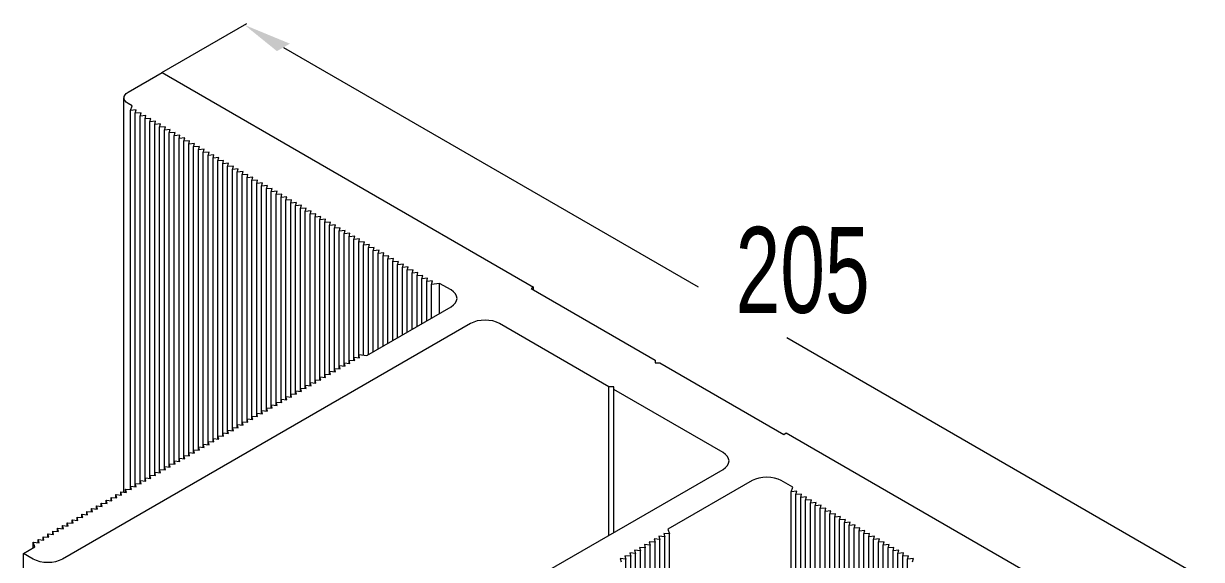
# Model space of a CAD drawing. Extents: x -37 to 4620, y -49 to 348.
# Drawn here: x 1568.79 to 1599.66, y 253.34 to 267.38 of the extents above; entities that cross this region are included whole.
import ezdxf

# ---------------------------------------------------------------- set-up
doc = ezdxf.new("R2010")
doc.units = 0
doc.header["$LTSCALE"] = 5
doc.layers.add('4', color=160, linetype='CONTINUOUS', lineweight=18)
doc.layers.add('PV-B6A89', color=7, linetype='CONTINUOUS', lineweight=15)
doc.styles.add('2-5', font='russ.shx', dxfattribs={"width": 0.7, "height": 2.5})

# ---------------------------------------------------------------- blocks, each defined once
blk = doc.blocks.new('*U42')
at = {"layer": 'PV-B6A89'}
for p, q in [((507.82, -121.85, 385.96), (531.25, -98.42, 432.83)), ((531.62, -99.73, 431.88), (531.33, -99.17, 432.17)), ((532, -98.5, 433.5), (536.67, -100.83, 435.83)), ((508.83, -122.17, 386.67), (531.17, -99.83, 431.33)), ((509.5, -122.5, 387), (531.5, -100.5, 431)), ((510.17, -122.83, 387.33), (531.83, -101.17, 430.67)), ((531.17, -99.83, 431.33), (531.62, -99.73, 431.88)), ((531.79, -100.4, 431.4), (531.17, -99.83, 431.33)), ((531.5, -100.5, 431), (531.79, -100.4, 431.4)), ((532.13, -101.06, 431.06), (531.5, -100.5, 431)), ((531.83, -101.17, 430.67), (532.13, -101.06, 431.06)), ((532.46, -101.73, 430.73), (531.83, -101.17, 430.67)), ((536.67, -100.83, 435.83), (562.17, -151.83, 410.33)), ((510.83, -123.17, 387.67), (532.17, -101.83, 430.33)), ((511.5, -123.5, 388), (532.5, -102.5, 430)), ((532.17, -101.83, 430.33), (532.46, -101.73, 430.73)), ((532.79, -102.4, 430.4), (532.17, -101.83, 430.33)), ((532.5, -102.5, 430), (532.79, -102.4, 430.4)), ((533.13, -103.06, 430.06), (532.5, -102.5, 430)), ((512.17, -123.83, 388.33), (532.83, -103.17, 429.67)), ((512.83, -124.17, 388.67), (533.17, -103.83, 429.33)), ((513.5, -124.5, 389), (533.5, -104.5, 429)), ((532.83, -103.17, 429.67), (533.13, -103.06, 430.06)), ((533.46, -103.73, 429.73), (532.83, -103.17, 429.67)), ((533.17, -103.83, 429.33), (533.46, -103.73, 429.73)), ((533.79, -104.4, 429.4), (533.17, -103.83, 429.33)), ((533.5, -104.5, 429), (533.79, -104.4, 429.4)), ((534.13, -105.06, 429.06), (533.5, -104.5, 429)), ((514.17, -124.83, 389.33), (533.83, -105.17, 428.67)), ((514.83, -125.17, 389.67), (534.17, -105.83, 428.33)), ((533.83, -105.17, 428.67), (534.13, -105.06, 429.06)), ((534.46, -105.73, 428.73), (533.83, -105.17, 428.67)), ((534.17, -105.83, 428.33), (534.46, -105.73, 428.73)), ((534.79, -106.4, 428.4), (534.17, -105.83, 428.33)), ((515.5, -125.5, 390), (534.5, -106.5, 428)), ((516.17, -125.83, 390.33), (534.83, -107.17, 427.67)), ((516.83, -126.17, 390.67), (535.17, -107.83, 427.33)), ((534.5, -106.5, 428), (534.79, -106.4, 428.4)), ((535.13, -107.06, 428.06), (534.5, -106.5, 428)), ((534.83, -107.17, 427.67), (535.13, -107.06, 428.06)), ((535.46, -107.73, 427.73), (534.83, -107.17, 427.67)), ((535.17, -107.83, 427.33), (535.46, -107.73, 427.73)), ((535.79, -108.4, 427.4), (535.17, -107.83, 427.33)), ((517.5, -126.5, 391), (535.5, -108.5, 427)), ((518.17, -126.83, 391.33), (535.83, -109.17, 426.67)), ((535.5, -108.5, 427), (535.79, -108.4, 427.4)), ((536.13, -109.06, 427.06), (535.5, -108.5, 427)), ((535.83, -109.17, 426.67), (536.13, -109.06, 427.06)), ((536.46, -109.73, 426.73), (535.83, -109.17, 426.67)), ((536.17, -109.83, 426.33), (536.46, -109.73, 426.73)), ((518.83, -127.17, 391.67), (536.17, -109.83, 426.33)), ((519.5, -127.5, 392), (536.5, -110.5, 426)), ((520.17, -127.83, 392.33), (536.83, -111.17, 425.67)), ((536.79, -110.4, 426.4), (536.17, -109.83, 426.33)), ((536.5, -110.5, 426), (536.79, -110.4, 426.4)), ((537.13, -111.06, 426.06), (536.5, -110.5, 426)), ((536.83, -111.17, 425.67), (537.13, -111.06, 426.06)), ((537.46, -111.73, 425.73), (536.83, -111.17, 425.67)), ((520.83, -128.17, 392.67), (537.17, -111.83, 425.33)), ((521.5, -128.5, 393), (537.5, -112.5, 425)), ((522.17, -128.83, 393.33), (537.83, -113.17, 424.67)), ((537.17, -111.83, 425.33), (537.46, -111.73, 425.73)), ((537.79, -112.4, 425.4), (537.17, -111.83, 425.33)), ((537.5, -112.5, 425), (537.79, -112.4, 425.4)), ((538.13, -113.06, 425.06), (537.5, -112.5, 425)), ((537.83, -113.17, 424.67), (538.13, -113.06, 425.06)), ((538.46, -113.73, 424.73), (537.83, -113.17, 424.67)), ((522.83, -129.17, 393.67), (538.17, -113.83, 424.33)), ((523.5, -129.5, 394), (538.5, -114.5, 424)), ((538.17, -113.83, 424.33), (538.46, -113.73, 424.73)), ((538.79, -114.4, 424.4), (538.17, -113.83, 424.33)), ((538.5, -114.5, 424), (538.79, -114.4, 424.4)), ((539.13, -115.06, 424.06), (538.5, -114.5, 424)), ((453.83, -155.17, 298.67), (493.83, -115.17, 378.67)), ((494.5, -116.5, 378), (493.83, -115.17, 378.67)), ((493.83, -115.17, 378.67), (495.4, -115.95, 379.45)), ((495.17, -115.83, 379.33), (495.5, -115.5, 380)), ((495.4, -115.95, 379.45), (495.5, -115.5, 380)), ((495.5, -115.5, 380), (496.06, -116.13, 379.94)), ((495.97, -116.03, 379.95), (496.17, -115.83, 380.33)), ((496.06, -116.13, 379.94), (496.17, -115.83, 380.33)), ((496.17, -115.83, 380.33), (496.73, -116.46, 380.27)), ((496.64, -116.36, 380.28), (496.83, -116.17, 380.67)), ((496.73, -116.46, 380.27), (496.83, -116.17, 380.67)), ((496.83, -116.17, 380.67), (497.4, -116.79, 380.6)), ((497.31, -116.69, 380.61), (497.5, -116.5, 381)), ((497.4, -116.79, 380.6), (497.5, -116.5, 381)), ((497.5, -116.5, 381), (498.06, -117.13, 380.94)), ((524.17, -129.83, 394.33), (538.83, -115.17, 423.67)), ((524.83, -130.17, 394.67), (539.17, -115.83, 423.33)), ((525.5, -130.5, 395), (539.5, -116.5, 423)), ((538.83, -115.17, 423.67), (539.13, -115.06, 424.06)), ((539.46, -115.73, 423.73), (538.83, -115.17, 423.67)), ((539.17, -115.83, 423.33), (539.46, -115.73, 423.73)), ((539.79, -116.4, 423.4), (539.17, -115.83, 423.33)), ((539.5, -116.5, 423), (539.79, -116.4, 423.4)), ((540.13, -117.06, 423.06), (539.5, -116.5, 423)), ((497.97, -117.03, 380.95), (498.17, -116.83, 381.33)), ((498.06, -117.13, 380.94), (498.17, -116.83, 381.33)), ((498.17, -116.83, 381.33), (498.73, -117.46, 381.27)), ((498.64, -117.36, 381.28), (498.83, -117.17, 381.67)), ((498.73, -117.46, 381.27), (498.83, -117.17, 381.67)), ((498.83, -117.17, 381.67), (499.4, -117.79, 381.6)), ((499.31, -117.69, 381.61), (499.5, -117.5, 382)), ((499.4, -117.79, 381.6), (499.5, -117.5, 382)), ((499.5, -117.5, 382), (500.06, -118.13, 381.94)), ((499.97, -118.03, 381.95), (500.17, -117.83, 382.33)), ((500.06, -118.13, 381.94), (500.17, -117.83, 382.33)), ((500.17, -117.83, 382.33), (500.73, -118.46, 382.27)), ((500.64, -118.36, 382.28), (500.83, -118.17, 382.67)), ((500.73, -118.46, 382.27), (500.83, -118.17, 382.67)), ((500.83, -118.17, 382.67), (501.4, -118.79, 382.6)), ((526.17, -130.83, 395.33), (539.83, -117.17, 422.67)), ((526.83, -131.17, 395.67), (540.17, -117.83, 422.33)), ((539.83, -117.17, 422.67), (540.13, -117.06, 423.06)), ((540.46, -117.73, 422.73), (539.83, -117.17, 422.67)), ((540.17, -117.83, 422.33), (540.46, -117.73, 422.73)), ((540.79, -118.4, 422.4), (540.17, -117.83, 422.33)), ((553.5, -147.5, 406), (497.5, -119.5, 378)), ((501.31, -118.69, 382.61), (501.5, -118.5, 383)), ((501.4, -118.79, 382.6), (501.5, -118.5, 383)), ((501.5, -118.5, 383), (502.06, -119.13, 382.94)), ((501.97, -119.03, 382.95), (502.17, -118.83, 383.33)), ((502.06, -119.13, 382.94), (502.17, -118.83, 383.33)), ((502.17, -118.83, 383.33), (502.73, -119.46, 383.27)), ((502.64, -119.36, 383.28), (502.83, -119.17, 383.67)), ((502.73, -119.46, 383.27), (502.83, -119.17, 383.67)), ((502.83, -119.17, 383.67), (503.4, -119.79, 383.6)), ((503.31, -119.69, 383.61), (503.5, -119.5, 384)), ((503.4, -119.79, 383.6), (503.5, -119.5, 384)), ((503.5, -119.5, 384), (504.06, -120.13, 383.94)), ((503.97, -120.03, 383.95), (504.17, -119.83, 384.33)), ((504.06, -120.13, 383.94), (504.17, -119.83, 384.33)), ((504.17, -119.83, 384.33), (504.73, -120.46, 384.27)), ((527.5, -131.5, 396), (540.5, -118.5, 422)), ((528.17, -131.83, 396.33), (540.83, -119.17, 421.67)), ((528.83, -132.17, 396.67), (541.17, -119.83, 421.33)), ((540.5, -118.5, 422), (540.79, -118.4, 422.4)), ((541.13, -119.06, 422.06), (540.5, -118.5, 422)), ((540.83, -119.17, 421.67), (541.13, -119.06, 422.06)), ((541.46, -119.73, 421.73), (540.83, -119.17, 421.67)), ((541.17, -119.83, 421.33), (541.46, -119.73, 421.73)), ((541.79, -120.4, 421.4), (541.17, -119.83, 421.33)), ((504.64, -120.36, 384.28), (504.83, -120.17, 384.67)), ((504.73, -120.46, 384.27), (504.83, -120.17, 384.67)), ((504.83, -120.17, 384.67), (505.4, -120.79, 384.6)), ((505.31, -120.69, 384.61), (505.5, -120.5, 385)), ((505.4, -120.79, 384.6), (505.5, -120.5, 385)), ((505.5, -120.5, 385), (506.06, -121.13, 384.94)), ((505.97, -121.03, 384.95), (506.17, -120.83, 385.33)), ((506.06, -121.13, 384.94), (506.17, -120.83, 385.33)), ((506.17, -120.83, 385.33), (506.73, -121.46, 385.27)), ((506.64, -121.36, 385.28), (506.83, -121.17, 385.67)), ((506.73, -121.46, 385.27), (506.83, -121.17, 385.67)), ((506.83, -121.17, 385.67), (507.4, -121.79, 385.6)), ((507.31, -121.69, 385.61), (507.5, -121.5, 386)), ((507.4, -121.79, 385.6), (507.5, -121.5, 386)), ((507.5, -121.5, 386), (508.06, -122.13, 385.94)), ((529.5, -132.5, 397), (541.5, -120.5, 421)), ((530.17, -132.83, 397.33), (541.83, -121.17, 420.67)), ((541.5, -120.5, 421), (541.79, -120.4, 421.4)), ((542.13, -121.06, 421.06), (541.5, -120.5, 421)), ((541.83, -121.17, 420.67), (542.13, -121.06, 421.06)), ((542.46, -121.73, 420.73), (541.83, -121.17, 420.67)), ((542.17, -121.83, 420.33), (542.46, -121.73, 420.73)), ((507.97, -122.03, 385.95), (508.17, -121.83, 386.33)), ((508.06, -122.13, 385.94), (508.17, -121.83, 386.33)), ((508.17, -121.83, 386.33), (508.73, -122.46, 386.27)), ((508.64, -122.36, 386.28), (508.83, -122.17, 386.67)), ((508.73, -122.46, 386.27), (508.83, -122.17, 386.67)), ((508.83, -122.17, 386.67), (509.4, -122.79, 386.6)), ((509.31, -122.69, 386.61), (509.5, -122.5, 387)), ((509.4, -122.79, 386.6), (509.5, -122.5, 387)), ((509.5, -122.5, 387), (510.06, -123.13, 386.94)), ((509.97, -123.03, 386.95), (510.17, -122.83, 387.33)), ((510.06, -123.13, 386.94), (510.17, -122.83, 387.33)), ((510.17, -122.83, 387.33), (510.73, -123.46, 387.27)), ((510.64, -123.36, 387.28), (510.83, -123.17, 387.67)), ((510.73, -123.46, 387.27), (510.83, -123.17, 387.67)), ((510.83, -123.17, 387.67), (511.4, -123.79, 387.6)), ((530.83, -133.17, 397.67), (542.17, -121.83, 420.33)), ((531.5, -133.5, 398), (542.5, -122.5, 420)), ((532.17, -133.83, 398.33), (542.83, -123.17, 419.67)), ((542.79, -122.4, 420.4), (542.17, -121.83, 420.33)), ((542.5, -122.5, 420), (542.79, -122.4, 420.4)), ((543.13, -123.06, 420.06), (542.5, -122.5, 420)), ((542.83, -123.17, 419.67), (543.13, -123.06, 420.06)), ((543.46, -123.73, 419.73), (542.83, -123.17, 419.67)), ((511.31, -123.69, 387.61), (511.5, -123.5, 388)), ((511.4, -123.79, 387.6), (511.5, -123.5, 388)), ((511.5, -123.5, 388), (512.06, -124.13, 387.94)), ((511.97, -124.03, 387.95), (512.17, -123.83, 388.33)), ((512.06, -124.13, 387.94), (512.17, -123.83, 388.33)), ((512.17, -123.83, 388.33), (512.73, -124.46, 388.27)), ((512.64, -124.36, 388.28), (512.83, -124.17, 388.67)), ((512.73, -124.46, 388.27), (512.83, -124.17, 388.67)), ((512.83, -124.17, 388.67), (513.4, -124.79, 388.6)), ((513.31, -124.69, 388.61), (513.5, -124.5, 389)), ((513.4, -124.79, 388.6), (513.5, -124.5, 389)), ((513.5, -124.5, 389), (514.06, -125.13, 388.94)), ((513.97, -125.03, 388.95), (514.17, -124.83, 389.33)), ((514.06, -125.13, 388.94), (514.17, -124.83, 389.33)), ((514.17, -124.83, 389.33), (514.73, -125.46, 389.27)), ((514.64, -125.36, 389.28), (514.83, -125.17, 389.67)), ((514.73, -125.46, 389.27), (514.83, -125.17, 389.67)), ((514.83, -125.17, 389.67), (515.4, -125.79, 389.6)), ((532.83, -134.17, 398.67), (543.17, -123.83, 419.33)), ((533.5, -134.5, 399), (543.5, -124.5, 419)), ((534.17, -134.83, 399.33), (543.83, -125.17, 418.67)), ((543.17, -123.83, 419.33), (543.46, -123.73, 419.73)), ((543.79, -124.4, 419.4), (543.17, -123.83, 419.33)), ((543.5, -124.5, 419), (543.79, -124.4, 419.4)), ((544.13, -125.06, 419.06), (543.5, -124.5, 419)), ((543.83, -125.17, 418.67), (544.13, -125.06, 419.06)), ((544.46, -125.73, 418.73), (543.83, -125.17, 418.67)), ((515.31, -125.69, 389.61), (515.5, -125.5, 390)), ((515.4, -125.79, 389.6), (515.5, -125.5, 390)), ((515.5, -125.5, 390), (516.06, -126.13, 389.94)), ((515.97, -126.03, 389.95), (516.17, -125.83, 390.33)), ((516.06, -126.13, 389.94), (516.17, -125.83, 390.33)), ((516.17, -125.83, 390.33), (516.73, -126.46, 390.27)), ((516.64, -126.36, 390.28), (516.83, -126.17, 390.67)), ((516.73, -126.46, 390.27), (516.83, -126.17, 390.67)), ((516.83, -126.17, 390.67), (517.4, -126.79, 390.6)), ((517.31, -126.69, 390.61), (517.5, -126.5, 391)), ((517.4, -126.79, 390.6), (517.5, -126.5, 391)), ((517.5, -126.5, 391), (518.06, -127.13, 390.94)), ((517.97, -127.03, 390.95), (518.17, -126.83, 391.33)), ((518.06, -127.13, 390.94), (518.17, -126.83, 391.33)), ((518.17, -126.83, 391.33), (518.73, -127.46, 391.27)), ((534.83, -135.17, 399.67), (544.17, -125.83, 418.33)), ((535.5, -135.5, 400), (544.5, -126.5, 418)), ((544.17, -125.83, 418.33), (544.46, -125.73, 418.73)), ((544.79, -126.4, 418.4), (544.17, -125.83, 418.33)), ((544.5, -126.5, 418), (544.79, -126.4, 418.4)), ((545.13, -127.06, 418.06), (544.5, -126.5, 418)), ((518.64, -127.36, 391.28), (518.83, -127.17, 391.67)), ((518.73, -127.46, 391.27), (518.83, -127.17, 391.67)), ((518.83, -127.17, 391.67), (519.4, -127.79, 391.6)), ((519.31, -127.69, 391.61), (519.5, -127.5, 392)), ((519.4, -127.79, 391.6), (519.5, -127.5, 392)), ((519.5, -127.5, 392), (520.06, -128.13, 391.94)), ((519.97, -128.03, 391.95), (520.17, -127.83, 392.33)), ((520.06, -128.13, 391.94), (520.17, -127.83, 392.33)), ((520.17, -127.83, 392.33), (520.73, -128.46, 392.27)), ((520.64, -128.36, 392.28), (520.83, -128.17, 392.67)), ((520.73, -128.46, 392.27), (520.83, -128.17, 392.67)), ((520.83, -128.17, 392.67), (521.4, -128.79, 392.6)), ((521.31, -128.69, 392.61), (521.5, -128.5, 393)), ((521.4, -128.79, 392.6), (521.5, -128.5, 393)), ((521.5, -128.5, 393), (522.06, -129.13, 392.94)), ((536.17, -135.83, 400.33), (544.83, -127.17, 417.67)), ((536.83, -136.17, 400.67), (545.17, -127.83, 417.33)), ((537.5, -136.5, 401), (545.5, -128.5, 417)), ((544.83, -127.17, 417.67), (545.13, -127.06, 418.06)), ((545.46, -127.73, 417.73), (544.83, -127.17, 417.67)), ((545.17, -127.83, 417.33), (545.46, -127.73, 417.73)), ((545.79, -128.4, 417.4), (545.17, -127.83, 417.33)), ((545.5, -128.5, 417), (545.79, -128.4, 417.4)), ((546.13, -129.06, 417.06), (545.5, -128.5, 417)), ((521.97, -129.03, 392.95), (522.17, -128.83, 393.33)), ((522.06, -129.13, 392.94), (522.17, -128.83, 393.33)), ((522.17, -128.83, 393.33), (522.73, -129.46, 393.27)), ((522.64, -129.36, 393.28), (522.83, -129.17, 393.67)), ((522.73, -129.46, 393.27), (522.83, -129.17, 393.67)), ((522.83, -129.17, 393.67), (523.4, -129.79, 393.6)), ((523.31, -129.69, 393.61), (523.5, -129.5, 394)), ((523.4, -129.79, 393.6), (523.5, -129.5, 394)), ((523.5, -129.5, 394), (524.06, -130.13, 393.94)), ((523.97, -130.03, 393.95), (524.17, -129.83, 394.33)), ((524.06, -130.13, 393.94), (524.17, -129.83, 394.33)), ((524.17, -129.83, 394.33), (524.73, -130.46, 394.27)), ((524.64, -130.36, 394.28), (524.83, -130.17, 394.67)), ((524.73, -130.46, 394.27), (524.83, -130.17, 394.67)), ((524.83, -130.17, 394.67), (525.4, -130.79, 394.6)), ((538.17, -136.83, 401.33), (545.83, -129.17, 416.67)), ((538.83, -137.17, 401.67), (546.17, -129.83, 416.33)), ((545.83, -129.17, 416.67), (546.13, -129.06, 417.06)), ((546.46, -129.73, 416.73), (545.83, -129.17, 416.67)), ((546.17, -129.83, 416.33), (546.46, -129.73, 416.73)), ((546.79, -130.4, 416.4), (546.17, -129.83, 416.33)), ((525.31, -130.69, 394.61), (525.5, -130.5, 395)), ((525.4, -130.79, 394.6), (525.5, -130.5, 395)), ((525.5, -130.5, 395), (526.06, -131.13, 394.94)), ((525.97, -131.03, 394.95), (526.17, -130.83, 395.33)), ((526.06, -131.13, 394.94), (526.17, -130.83, 395.33)), ((526.17, -130.83, 395.33), (526.73, -131.46, 395.27)), ((526.64, -131.36, 395.28), (526.83, -131.17, 395.67)), ((526.73, -131.46, 395.27), (526.83, -131.17, 395.67)), ((526.83, -131.17, 395.67), (527.4, -131.79, 395.6)), ((527.31, -131.69, 395.61), (527.5, -131.5, 396)), ((527.4, -131.79, 395.6), (527.5, -131.5, 396)), ((527.5, -131.5, 396), (528.06, -132.13, 395.94)), ((527.97, -132.03, 395.95), (528.17, -131.83, 396.33)), ((528.06, -132.13, 395.94), (528.17, -131.83, 396.33)), ((528.17, -131.83, 396.33), (528.73, -132.46, 396.27)), ((539.5, -137.5, 402), (546.5, -130.5, 416)), ((540.17, -137.83, 402.33), (546.83, -131.17, 415.67)), ((540.63, -138.37, 402.26), (547.17, -131.83, 415.33)), ((546.5, -130.5, 416), (546.79, -130.4, 416.4)), ((547.13, -131.06, 416.06), (546.5, -130.5, 416)), ((546.83, -131.17, 415.67), (547.13, -131.06, 416.06)), ((547.46, -131.73, 415.73), (546.83, -131.17, 415.67)), ((547.17, -131.83, 415.33), (547.46, -131.73, 415.73)), ((547.79, -132.4, 415.4), (547.17, -131.83, 415.33)), ((528.64, -132.36, 396.28), (528.83, -132.17, 396.67)), ((528.73, -132.46, 396.27), (528.83, -132.17, 396.67)), ((528.83, -132.17, 396.67), (529.4, -132.79, 396.6)), ((529.31, -132.69, 396.61), (529.5, -132.5, 397)), ((529.4, -132.79, 396.6), (529.5, -132.5, 397)), ((529.5, -132.5, 397), (530.06, -133.13, 396.94)), ((529.97, -133.03, 396.95), (530.17, -132.83, 397.33)), ((530.06, -133.13, 396.94), (530.17, -132.83, 397.33)), ((530.17, -132.83, 397.33), (530.73, -133.46, 397.27)), ((530.64, -133.36, 397.28), (530.83, -133.17, 397.67)), ((530.73, -133.46, 397.27), (530.83, -133.17, 397.67)), ((530.83, -133.17, 397.67), (531.4, -133.79, 397.6)), ((531.31, -133.69, 397.61), (531.5, -133.5, 398)), ((531.4, -133.79, 397.6), (531.5, -133.5, 398)), ((531.5, -133.5, 398), (532.06, -134.13, 397.94)), ((541.17, -138.83, 402.33), (547.5, -132.5, 415)), ((541.83, -139.17, 402.67), (547.83, -133.17, 414.67)), ((547.5, -132.5, 415), (547.79, -132.4, 415.4)), ((548.13, -133.06, 415.06), (547.5, -132.5, 415)), ((547.83, -133.17, 414.67), (548.13, -133.06, 415.06)), ((548.46, -133.73, 414.73), (547.83, -133.17, 414.67)), ((548.17, -133.83, 414.33), (548.46, -133.73, 414.73)), ((531.97, -134.03, 397.95), (532.17, -133.83, 398.33)), ((532.06, -134.13, 397.94), (532.17, -133.83, 398.33)), ((532.17, -133.83, 398.33), (532.73, -134.46, 398.27)), ((532.64, -134.36, 398.28), (532.83, -134.17, 398.67)), ((532.73, -134.46, 398.27), (532.83, -134.17, 398.67)), ((532.83, -134.17, 398.67), (533.4, -134.79, 398.6)), ((533.31, -134.69, 398.61), (533.5, -134.5, 399)), ((533.4, -134.79, 398.6), (533.5, -134.5, 399)), ((533.5, -134.5, 399), (534.06, -135.13, 398.94)), ((533.97, -135.03, 398.95), (534.17, -134.83, 399.33)), ((534.06, -135.13, 398.94), (534.17, -134.83, 399.33)), ((534.17, -134.83, 399.33), (534.73, -135.46, 399.27)), ((534.64, -135.36, 399.28), (534.83, -135.17, 399.67)), ((534.73, -135.46, 399.27), (534.83, -135.17, 399.67)), ((534.83, -135.17, 399.67), (535.4, -135.79, 399.6)), ((542.5, -139.5, 403), (548.17, -133.83, 414.33)), ((543.17, -139.83, 403.33), (548.5, -134.5, 414)), ((543.83, -140.17, 403.67), (548.83, -135.17, 413.67)), ((548.79, -134.4, 414.4), (548.17, -133.83, 414.33)), ((548.5, -134.5, 414), (548.79, -134.4, 414.4)), ((549.13, -135.06, 414.06), (548.5, -134.5, 414)), ((548.83, -135.17, 413.67), (549.13, -135.06, 414.06)), ((549.46, -135.73, 413.73), (548.83, -135.17, 413.67)), ((535.31, -135.69, 399.61), (535.5, -135.5, 400)), ((535.4, -135.79, 399.6), (535.5, -135.5, 400)), ((535.5, -135.5, 400), (536.06, -136.13, 399.94)), ((535.97, -136.03, 399.95), (536.17, -135.83, 400.33)), ((536.06, -136.13, 399.94), (536.17, -135.83, 400.33)), ((536.17, -135.83, 400.33), (536.73, -136.46, 400.27)), ((536.64, -136.36, 400.28), (536.83, -136.17, 400.67)), ((536.73, -136.46, 400.27), (536.83, -136.17, 400.67)), ((536.83, -136.17, 400.67), (537.4, -136.79, 400.6)), ((537.31, -136.69, 400.61), (537.5, -136.5, 401)), ((537.4, -136.79, 400.6), (537.5, -136.5, 401)), ((537.5, -136.5, 401), (538.06, -137.13, 400.94)), ((537.97, -137.03, 400.95), (538.17, -136.83, 401.33)), ((538.06, -137.13, 400.94), (538.17, -136.83, 401.33)), ((538.17, -136.83, 401.33), (538.73, -137.46, 401.27)), ((538.64, -137.36, 401.28), (538.83, -137.17, 401.67)), ((538.73, -137.46, 401.27), (538.83, -137.17, 401.67)), ((538.83, -137.17, 401.67), (539.4, -137.79, 401.6)), ((544.5, -140.5, 404), (549.17, -135.83, 413.33)), ((545.17, -140.83, 404.33), (549.5, -136.5, 413)), ((545.83, -141.17, 404.67), (549.83, -137.17, 412.67)), ((549.17, -135.83, 413.33), (549.46, -135.73, 413.73)), ((549.79, -136.4, 413.4), (549.17, -135.83, 413.33)), ((549.5, -136.5, 413), (549.79, -136.4, 413.4)), ((550.13, -137.06, 413.06), (549.5, -136.5, 413)), ((549.83, -137.17, 412.67), (550.13, -137.06, 413.06)), ((550.46, -137.73, 412.73), (549.83, -137.17, 412.67)), ((539.31, -137.69, 401.61), (539.5, -137.5, 402)), ((539.4, -137.79, 401.6), (539.5, -137.5, 402)), ((539.5, -137.5, 402), (540.06, -138.13, 401.94)), ((539.97, -138.03, 401.95), (540.17, -137.83, 402.33)), ((540.06, -138.13, 401.94), (540.17, -137.83, 402.33)), ((540.17, -137.83, 402.33), (540.94, -138.72, 402.22)), ((540.94, -138.72, 402.22), (552.5, -144.5, 408)), ((546.5, -141.5, 405), (550.17, -137.83, 412.33)), ((547.17, -141.83, 405.33), (550.5, -138.5, 412)), ((550.17, -137.83, 412.33), (550.46, -137.73, 412.73)), ((550.79, -138.4, 412.4), (550.17, -137.83, 412.33)), ((550.5, -138.5, 412), (550.79, -138.4, 412.4)), ((551.13, -139.06, 412.06), (550.5, -138.5, 412)), ((547.83, -142.17, 405.67), (550.83, -139.17, 411.67)), ((548.5, -142.5, 406), (551.17, -139.83, 411.33)), ((549.17, -142.83, 406.33), (551.5, -140.5, 411)), ((550.83, -139.17, 411.67), (551.13, -139.06, 412.06)), ((551.46, -139.73, 411.73), (550.83, -139.17, 411.67)), ((551.17, -139.83, 411.33), (551.46, -139.73, 411.73)), ((551.79, -140.4, 411.4), (551.17, -139.83, 411.33)), ((551.5, -140.5, 411), (551.79, -140.4, 411.4)), ((552.13, -141.06, 411.06), (551.5, -140.5, 411)), ((549.83, -143.17, 406.67), (551.83, -141.17, 410.67)), ((550.94, -143.72, 407.22), (552.72, -141.94, 410.78)), ((551.83, -141.17, 410.67), (552.13, -141.06, 411.06)), ((552.72, -141.94, 410.78), (551.83, -141.17, 410.67)), ((553.5, -143.5, 410), (552.72, -141.94, 410.78)), ((564, -165.5, 398.5), (556.5, -150.5, 406)), ((562.17, -151.83, 410.33), (561.83, -151.67, 410.17)), ((561.83, -151.67, 410.17), (570.33, -168.67, 401.67)), ((562, -152, 410), (562.17, -151.83, 410.33)), ((514.83, -154.17, 360.67), (570.83, -182.17, 388.67)), ((555.17, -174.33, 380.83), (564, -165.5, 398.5)), ((555.83, -174.67, 381.17), (564.33, -166.17, 398.17)), ((564.5, -166, 398.5), (564, -165.5, 398.5)), ((564.33, -166.17, 398.17), (564.5, -166, 398.5)), ((571.83, -181.17, 390.67), (564.33, -166.17, 398.17)), ((570.33, -168.67, 401.67), (570.17, -168.83, 401.33)), ((570.17, -168.83, 401.33), (570.67, -169.33, 401.33)), ((570.67, -169.33, 401.33), (579.17, -186.33, 392.83)), ((516.83, -218.17, 298.67), (556.83, -178.17, 378.67)), ((540.39, -192.61, 347.77), (555.5, -177.5, 378)), ((540.55, -193.45, 347.1), (556.17, -177.83, 378.33)), ((554.94, -176.87, 378.06), (554.83, -177.17, 377.67)), ((555.5, -177.5, 378), (554.94, -176.87, 378.06)), ((555.6, -177.21, 378.4), (555.5, -177.5, 378)), ((556.17, -177.83, 378.33), (555.6, -177.21, 378.4)), ((556.27, -177.54, 378.73), (556.17, -177.83, 378.33)), ((556.83, -178.17, 378.67), (556.27, -177.54, 378.73)), ((556.94, -177.87, 379.06), (556.83, -178.17, 378.67)), ((557.5, -178.5, 379), (556.94, -177.87, 379.06)), ((557.6, -178.21, 379.4), (557.5, -178.5, 379)), ((558.17, -178.83, 379.33), (557.6, -178.21, 379.4)), ((517.5, -218.5, 299), (557.5, -178.5, 379)), ((518.17, -218.83, 299.33), (558.17, -178.83, 379.33)), ((518.83, -219.17, 299.67), (558.83, -179.17, 379.67)), ((519.5, -219.5, 300), (559.5, -179.5, 380)), ((520.17, -219.83, 300.33), (560.17, -179.83, 380.33)), ((558.27, -178.54, 379.73), (558.17, -178.83, 379.33)), ((558.83, -179.17, 379.67), (558.27, -178.54, 379.73)), ((558.94, -178.87, 380.06), (558.83, -179.17, 379.67)), ((559.5, -179.5, 380), (558.94, -178.87, 380.06)), ((559.6, -179.21, 380.4), (559.5, -179.5, 380)), ((560.17, -179.83, 380.33), (559.6, -179.21, 380.4)), ((560.27, -179.54, 380.73), (560.17, -179.83, 380.33)), ((560.83, -180.17, 380.67), (560.27, -179.54, 380.73)), ((560.94, -179.87, 381.06), (560.83, -180.17, 380.67)), ((561.5, -180.5, 381), (560.94, -179.87, 381.06)), ((520.83, -220.17, 300.67), (560.83, -180.17, 380.67)), ((521.5, -220.5, 301), (561.5, -180.5, 381)), ((561.6, -180.05, 381.55), (561.5, -180.5, 381)), ((573.17, -185.83, 387.33), (561.6, -180.05, 381.55)), ((579.17, -186.33, 392.83), (579.5, -186.5, 393)), ((579.5, -186.5, 393), (605, -237.5, 367.5)), ((576.95, -190.4, 386.55), (576.17, -188.83, 387.33)), ((536.5, -230.5, 306), (576.5, -190.5, 386)), ((536.83, -231.17, 305.67), (576.83, -191.17, 385.67)), ((537.17, -231.83, 305.33), (577.17, -191.83, 385.33)), ((576.5, -190.5, 386), (576.95, -190.4, 386.55)), ((577.13, -191.06, 386.06), (576.5, -190.5, 386)), ((576.83, -191.17, 385.67), (577.13, -191.06, 386.06)), ((577.46, -191.73, 385.73), (576.83, -191.17, 385.67)), ((577.17, -191.83, 385.33), (577.46, -191.73, 385.73)), ((577.79, -192.4, 385.4), (577.17, -191.83, 385.33)), ((537.5, -232.5, 305), (577.5, -192.5, 385)), ((537.83, -233.17, 304.67), (577.83, -193.17, 384.67)), ((577.5, -192.5, 385), (577.79, -192.4, 385.4)), ((578.13, -193.06, 385.06), (577.5, -192.5, 385)), ((577.83, -193.17, 384.67), (578.13, -193.06, 385.06)), ((578.46, -193.73, 384.73), (577.83, -193.17, 384.67)), ((578.17, -193.83, 384.33), (578.46, -193.73, 384.73)), ((538.17, -233.83, 304.33), (578.17, -193.83, 384.33)), ((538.5, -234.5, 304), (578.5, -194.5, 384)), ((538.83, -235.17, 303.67), (578.83, -195.17, 383.67)), ((578.79, -194.4, 384.4), (578.17, -193.83, 384.33)), ((578.5, -194.5, 384), (578.79, -194.4, 384.4)), ((579.13, -195.06, 384.06), (578.5, -194.5, 384)), ((578.83, -195.17, 383.67), (579.13, -195.06, 384.06)), ((579.46, -195.73, 383.73), (578.83, -195.17, 383.67)), ((539.17, -235.83, 303.33), (579.17, -195.83, 383.33)), ((539.5, -236.5, 303), (579.5, -196.5, 383)), ((539.83, -237.17, 302.67), (579.83, -197.17, 382.67)), ((579.17, -195.83, 383.33), (579.46, -195.73, 383.73)), ((579.79, -196.4, 383.4), (579.17, -195.83, 383.33)), ((579.5, -196.5, 383), (579.79, -196.4, 383.4)), ((580.13, -197.06, 383.06), (579.5, -196.5, 383)), ((579.83, -197.17, 382.67), (580.13, -197.06, 383.06)), ((580.46, -197.73, 382.73), (579.83, -197.17, 382.67)), ((540.17, -237.83, 302.33), (580.17, -197.83, 382.33)), ((540.5, -238.5, 302), (580.5, -198.5, 382)), ((580.17, -197.83, 382.33), (580.46, -197.73, 382.73)), ((580.79, -198.4, 382.4), (580.17, -197.83, 382.33)), ((580.5, -198.5, 382), (580.79, -198.4, 382.4)), ((581.13, -199.06, 382.06), (580.5, -198.5, 382)), ((540.83, -239.17, 301.67), (580.83, -199.17, 381.67)), ((561.17, -219.83, 341.33), (581.17, -199.83, 381.33)), ((562.55, -219.45, 343.11), (581.5, -200.5, 381)), ((580.83, -199.17, 381.67), (581.13, -199.06, 382.06)), ((581.46, -199.73, 381.73), (580.83, -199.17, 381.67)), ((581.17, -199.83, 381.33), (581.46, -199.73, 381.73)), ((581.79, -200.4, 381.4), (581.17, -199.83, 381.33)), ((581.5, -200.5, 381), (581.79, -200.4, 381.4)), ((582.13, -201.06, 381.06), (581.5, -200.5, 381)), ((563.25, -219.75, 343.5), (581.83, -201.17, 380.67)), ((563.8, -220.2, 343.6), (582.17, -201.83, 380.33)), ((581.83, -201.17, 380.67), (582.13, -201.06, 381.06)), ((582.46, -201.73, 380.73), (581.83, -201.17, 380.67)), ((582.17, -201.83, 380.33), (582.46, -201.73, 380.73)), ((582.79, -202.4, 380.4), (582.17, -201.83, 380.33)), ((564.26, -220.74, 343.53), (582.5, -202.5, 380)), ((564.66, -221.34, 343.32), (582.83, -203.17, 379.67)), ((565, -222, 343), (583.17, -203.83, 379.33)), ((582.5, -202.5, 380), (582.79, -202.4, 380.4)), ((583.13, -203.06, 380.06), (582.5, -202.5, 380)), ((582.83, -203.17, 379.67), (583.13, -203.06, 380.06)), ((583.46, -203.73, 379.73), (582.83, -203.17, 379.67)), ((583.17, -203.83, 379.33), (583.46, -203.73, 379.73)), ((583.79, -204.4, 379.4), (583.17, -203.83, 379.33)), ((565.33, -222.67, 342.67), (583.5, -204.5, 379)), ((565.67, -223.33, 342.33), (583.83, -205.17, 378.67)), ((583.5, -204.5, 379), (583.79, -204.4, 379.4)), ((584.13, -205.06, 379.06), (583.5, -204.5, 379)), ((583.83, -205.17, 378.67), (584.13, -205.06, 379.06)), ((584.46, -205.73, 378.73), (583.83, -205.17, 378.67)), ((584.17, -205.83, 378.33), (584.46, -205.73, 378.73)), ((566, -224, 342), (584.17, -205.83, 378.33)), ((566.33, -224.67, 341.67), (584.5, -206.5, 378)), ((584.79, -206.4, 378.4), (584.17, -205.83, 378.33)), ((584.5, -206.5, 378), (584.79, -206.4, 378.4)), ((585.13, -207.06, 378.06), (584.5, -206.5, 378)), ((584.83, -207.17, 377.67), (585.13, -207.06, 378.06))]:
    blk.add_line(p, q, dxfattribs=at)
at = {"layer": 'PV-B6A89', "extrusion": (0.57735, 0.57735, -0.57735)}
for centre, major_axis, start_param, end_param in [((532.67, -99.83, 432.83), (-1.41, 1.41), -0.785398, 0.785398), ((496.5, -117.5, 379), (-2.12, 2.12), -2.356194, -0.785398)]:
    blk.add_ellipse(centre, major_axis=major_axis, ratio=0.57735, start_param=start_param, end_param=end_param, dxfattribs=at)
at = {"layer": 'PV-B6A89', "extrusion": (-0.57735, -0.57735, 0.57735)}
for centre, major_axis, start_param, end_param in [((551.5, -142.5, 409), (2.12, -2.12), -0.785398, 0.785398), ((554.5, -149.5, 405), (-2.12, 2.12), -2.356194, -0.785398), ((569.83, -180.17, 389.67), (2.12, -2.12), -0.785398, 0.785398), ((574.17, -187.83, 386.33), (-2.12, 2.12), -2.356194, -0.785398)]:
    blk.add_ellipse(centre, major_axis=major_axis, ratio=0.57735, start_param=start_param, end_param=end_param, dxfattribs=at)

msp = doc.modelspace()

# ---------------------------------------------------------------- linework, layer by layer
at = {"layer": '4', "extrusion": (-4e-16, 0.816497, 0.57735)}
for p, q in [((1572.421, 266.095, -62.626), (1574.648, 267.381, -64.444)), ((1575.603, 266.756, -63.561), (1586.468, 260.483, -54.69)), ((1599.659, 252.867, -43.919), (1588.794, 259.14, -52.791))]:
    msp.add_line(p, q, dxfattribs=at)
msp.add_solid([(-1575.433, -205.739, 181.108), (-1575.773, -206.079, 181.108), (-1574.585, -206.927, 181.108)], dxfattribs=at)

# ---------------------------------------------------------------- block references
at = {"layer": 'PV-B6A89', "extrusion": (-4e-16, 0.816497, 0.57735), "xscale": 0.18, "yscale": 0.18, "zscale": 0.18, "rotation": 225}
msp.add_blockref('*U42', (-1491.281, -68.893, 159.508), dxfattribs=at)

# ---------------------------------------------------------------- texts
at = {"layer": '4', "style": '2-5', "width": 0.7}
msp.add_text('205', height=2.25, dxfattribs=at).set_placement((1587.452, 259.799, -82.362))

doc.saveas('drawing.dxf')
